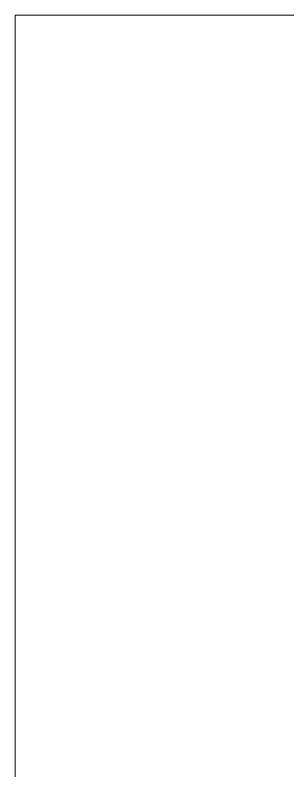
# Model space of a CAD drawing. Header units: metres. Extents: x -11.5 to 7.4, y -3.8 to 5.9.
# Drawn here: x 4.0194 to 4.0831, y 0.3464 to 0.5232 of the extents above; entities that cross this region are included whole.
import ezdxf

# ---------------------------------------------------------------- set-up
doc = ezdxf.new("R2010")
doc.units = ezdxf.units.M
doc.header["$MEASUREMENT"] = 0
doc.layers.add('PDF10_Geometry_Num_Penna__7_Num_Penna__7', color=7, linetype='Continuous', lineweight=18)

msp = doc.modelspace()

# ---------------------------------------------------------------- linework, layer by layer
at = {"layer": 'PDF10_Geometry_Num_Penna__7_Num_Penna__7', "color": 7, "linetype": 'Continuous', "lineweight": 18, "flags": 128}
msp.add_lwpolyline([(4.041679183131805, 0.3237898832345811), (4.019383023032868, 0.3237898832345811), (4.019383023032868, 0.5231567930089867), (4.33105751801442, 0.5231567930089867), (4.33105751801442, 0.3237898832345811), (4.054576041841301, 0.3237898832345811)], dxfattribs=at)

doc.saveas('drawing.dxf')
